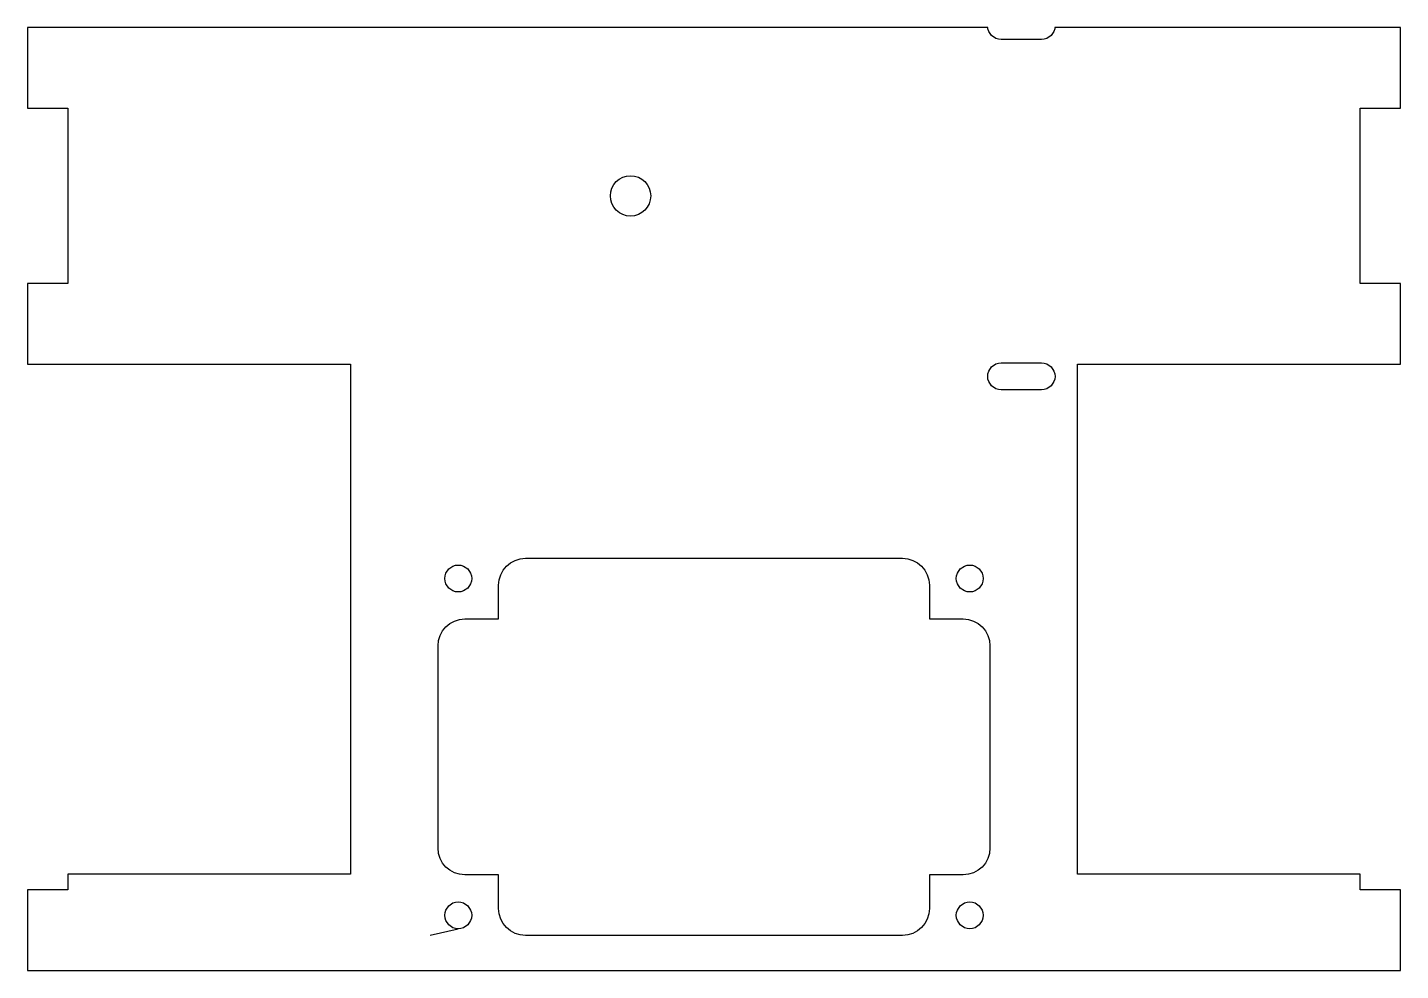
# Model space of a CAD drawing. Extents: x 0 to 102, y 0 to 70.
import ezdxf

# ---------------------------------------------------------------- set-up
doc = ezdxf.new("R2010")
doc.units = 0
doc.layers.add('Layer_1', color=7, linetype='CONTINUOUS')

msp = doc.modelspace()

# ---------------------------------------------------------------- linework, layer by layer
at = {"layer": 'Layer_1', "color": 7}
for points in [[(0.100252, 70.099664), (0.100252, 64.099974), (3.100069, 64.099974), (3.100069, 51.099675), (0.100252, 51.099675), (0.100252, 45.099985), (3.100069, 45.099985), (24.099804, 45.099985), (24.099804, 7.25479), (3.100069, 7.25479), (3.100069, 6.101207), (0.100252, 6.101207), (0.100252, 0.100458), (102.100034, 0.100458), (102.100034, 6.101207), (99.099924, 6.101207), (99.099924, 7.25479), (78.099951, 7.25479), (78.099951, 45.099985), (99.099924, 45.099985), (102.100034, 45.099985), (102.100034, 51.099675), (99.099924, 51.099675), (99.099924, 64.099974), (102.100034, 64.099974), (102.100034, 70.099664), (99.099924, 70.099664), (76.422229, 70.099664), (76.41191, 69.998328), (76.353437, 69.81021), (76.139389, 69.492445), (75.822154, 69.278397), (75.634035, 69.220453), (75.432158, 69.199816), (72.432313, 69.199816), (72.230171, 69.220453), (72.042053, 69.278397), (71.724817, 69.492445), (71.51077, 69.81021), (71.452297, 69.998328), (71.441978, 70.099664), (24.099804, 70.099664), (3.100069, 70.099664), (0.100252, 70.099664), (0.100252, 70.099664)], [(44.900208, 59.099879), (45.202362, 59.069452), (45.483878, 58.981875), (45.738407, 58.843763), (45.960393, 58.660406), (46.143484, 58.438686), (46.281861, 58.183892), (46.369174, 57.902375), (46.399866, 57.600221), (46.369439, 57.297803), (46.281861, 57.016286), (46.143749, 56.761492), (45.960657, 56.539507), (45.738672, 56.356415), (45.483878, 56.218038), (45.202362, 56.130461), (44.900208, 56.100034), (44.605991, 56.129138), (44.326062, 56.21407), (44.067829, 56.351918), (43.839229, 56.539507), (43.651904, 56.767842), (43.514056, 57.026076), (43.429125, 57.306269), (43.400021, 57.600221), (43.430448, 57.902375), (43.518025, 58.183892), (43.656402, 58.438686), (43.839493, 58.660671), (44.061479, 58.843763), (44.316272, 58.98214), (44.597789, 59.069452), (44.900208, 59.099879), (44.900208, 59.099879), (44.900208, 59.099879)], [(72.432313, 45.199998), (75.432158, 45.199998), (75.634035, 45.179889), (75.822154, 45.121681), (76.139654, 44.907898), (76.353701, 44.590133), (76.411645, 44.402015), (76.432018, 44.200138), (76.411645, 43.997996), (76.353701, 43.810142), (76.139654, 43.492377), (75.822154, 43.278594), (75.634035, 43.220386), (75.432158, 43.200277), (72.432313, 43.200277), (72.230171, 43.220386), (72.042317, 43.278594), (71.724553, 43.492377), (71.51077, 43.810142), (71.452561, 43.997996), (71.432188, 44.200138), (71.452561, 44.402015), (71.51077, 44.590133), (71.724553, 44.907898), (72.042317, 45.121681), (72.230171, 45.179889), (72.432313, 45.199998)], [(37.100129, 30.699512), (65.099917, 30.699512), (65.503936, 30.659825), (65.879909, 30.543408), (66.219634, 30.360846), (66.515438, 30.114783), (66.759119, 29.821096), (66.943004, 29.479783), (67.059156, 29.104075), (67.099637, 28.699263), (67.099637, 26.198951), (69.599949, 26.198951), (70.003968, 26.159263), (70.379676, 26.042847), (70.719666, 25.860284), (71.015205, 25.616868), (71.259151, 25.320535), (71.443036, 24.979222), (71.559188, 24.603514), (71.599669, 24.201347), (71.599669, 9.199477), (71.559188, 8.79731), (71.443036, 8.418956), (71.259151, 8.080289), (71.015205, 7.783956), (70.719666, 7.54054), (70.379676, 7.357977), (70.003968, 7.24156), (69.599949, 7.199227), (67.099637, 7.199227), (67.099637, 4.698915), (67.059156, 4.296749), (66.943004, 3.921041), (66.759119, 3.579728), (66.515438, 3.286041), (66.219634, 3.039978), (65.879909, 2.857416), (65.503936, 2.740999), (65.099917, 2.701312), (37.100129, 2.701312), (36.696111, 2.740999), (36.320138, 2.857416), (35.980413, 3.039978), (35.684609, 3.286041), (35.440928, 3.579728), (35.256778, 3.921041), (35.140626, 4.296749), (35.100144, 4.698915), (35.100144, 7.199227), (32.600097, 7.199227), (32.196078, 7.24156), (31.820106, 7.357977), (31.480381, 7.54054), (31.184577, 7.783956), (30.940895, 8.080289), (30.756746, 8.418956), (30.640593, 8.79731), (30.600112, 9.199477), (30.600112, 24.201347), (30.640593, 24.603514), (30.756746, 24.979222), (30.940895, 25.320535), (31.184577, 25.616868), (31.480381, 25.860284), (31.820106, 26.042847), (32.196078, 26.159263), (32.600097, 26.198951), (35.100144, 26.198951), (35.100144, 28.699263), (35.140626, 29.104075), (35.256778, 29.479783), (35.440928, 29.821096), (35.684609, 30.114783), (35.980413, 30.360846), (36.320138, 30.543408), (36.696111, 30.659825), (37.100129, 30.699512), (37.100129, 30.699512), (37.100129, 30.699512)], [(32.09977, 30.19945), (32.301383, 30.180929), (32.488972, 30.120075), (32.807001, 29.905762), (33.021314, 29.588263), (33.079522, 29.400408), (33.099895, 29.199325), (33.079522, 28.998242), (33.021314, 28.810388), (32.807001, 28.492888), (32.488972, 28.278575), (32.301383, 28.220367), (32.09977, 28.1992), (31.898422, 28.220367), (31.710568, 28.278575), (31.392804, 28.492888), (31.178491, 28.810388), (31.120283, 28.998242), (31.09991, 29.199325), (31.120283, 29.400408), (31.178491, 29.588263), (31.392804, 29.905762), (31.710568, 30.120075), (31.898422, 30.180929), (32.09977, 30.19945), (32.09977, 30.19945), (32.09977, 30.19945)], [(70.100012, 30.19945), (70.301624, 30.180929), (70.489214, 30.120075), (70.807243, 29.905762), (71.021555, 29.588263), (71.079763, 29.400408), (71.100136, 29.199325), (71.079763, 28.998242), (71.021555, 28.810388), (70.807243, 28.492888), (70.489214, 28.278575), (70.301624, 28.220367), (70.100012, 28.1992), (69.898664, 28.220367), (69.71081, 28.278575), (69.393045, 28.492888), (69.178733, 28.810388), (69.120524, 28.998242), (69.100151, 29.199325), (69.120524, 29.400408), (69.178733, 29.588263), (69.393045, 29.905762), (69.71081, 30.120075), (69.898664, 30.180929), (70.100012, 30.19945), (70.100012, 30.19945), (70.100012, 30.19945)], [(32.09977, 5.198978), (32.301383, 5.180457), (32.488972, 5.122249), (32.807001, 4.907936), (33.021314, 4.590436), (33.079522, 4.402582), (33.099895, 4.198853), (33.079522, 3.99777), (33.021314, 3.809916), (32.807001, 3.492416), (32.488972, 3.278103), (32.301383, 3.219895), (32.09977, 3.198728), (31.898422, 3.219895), (31.710568, 3.278103), (31.392804, 3.492416), (31.178491, 3.809916), (31.120283, 3.99777), (31.09991, 4.198853), (31.120283, 4.402582), (31.178491, 4.590436), (31.392804, 4.907936), (31.710568, 5.122249), (31.898422, 5.180457), (32.09977, 5.198978), (32.09977, 5.198978), (32.09977, 5.198978)], [(70.100012, 5.198978), (70.301624, 5.180457), (70.489214, 5.122249), (70.807243, 4.907936), (71.021555, 4.590436), (71.079763, 4.402582), (71.100136, 4.198853), (71.079763, 3.99777), (71.021555, 3.809916), (70.807243, 3.492416), (70.489214, 3.278103), (70.301624, 3.219895), (70.100012, 3.198728), (69.898664, 3.219895), (69.71081, 3.278103), (69.393045, 3.492416), (69.178733, 3.809916), (69.120524, 3.99777), (69.100151, 4.198853), (69.120524, 4.402582), (69.178733, 4.590436), (69.393045, 4.907936), (69.71081, 5.122249), (69.898664, 5.180457), (70.100012, 5.198978), (70.100012, 5.198978), (70.100012, 5.198978)]]:
    msp.add_lwpolyline(points, close=True, dxfattribs=at)
msp.add_lwpolyline([(30.010621, 2.730416), (32.09977, 3.198728)], dxfattribs=at)

doc.saveas('drawing.dxf')
